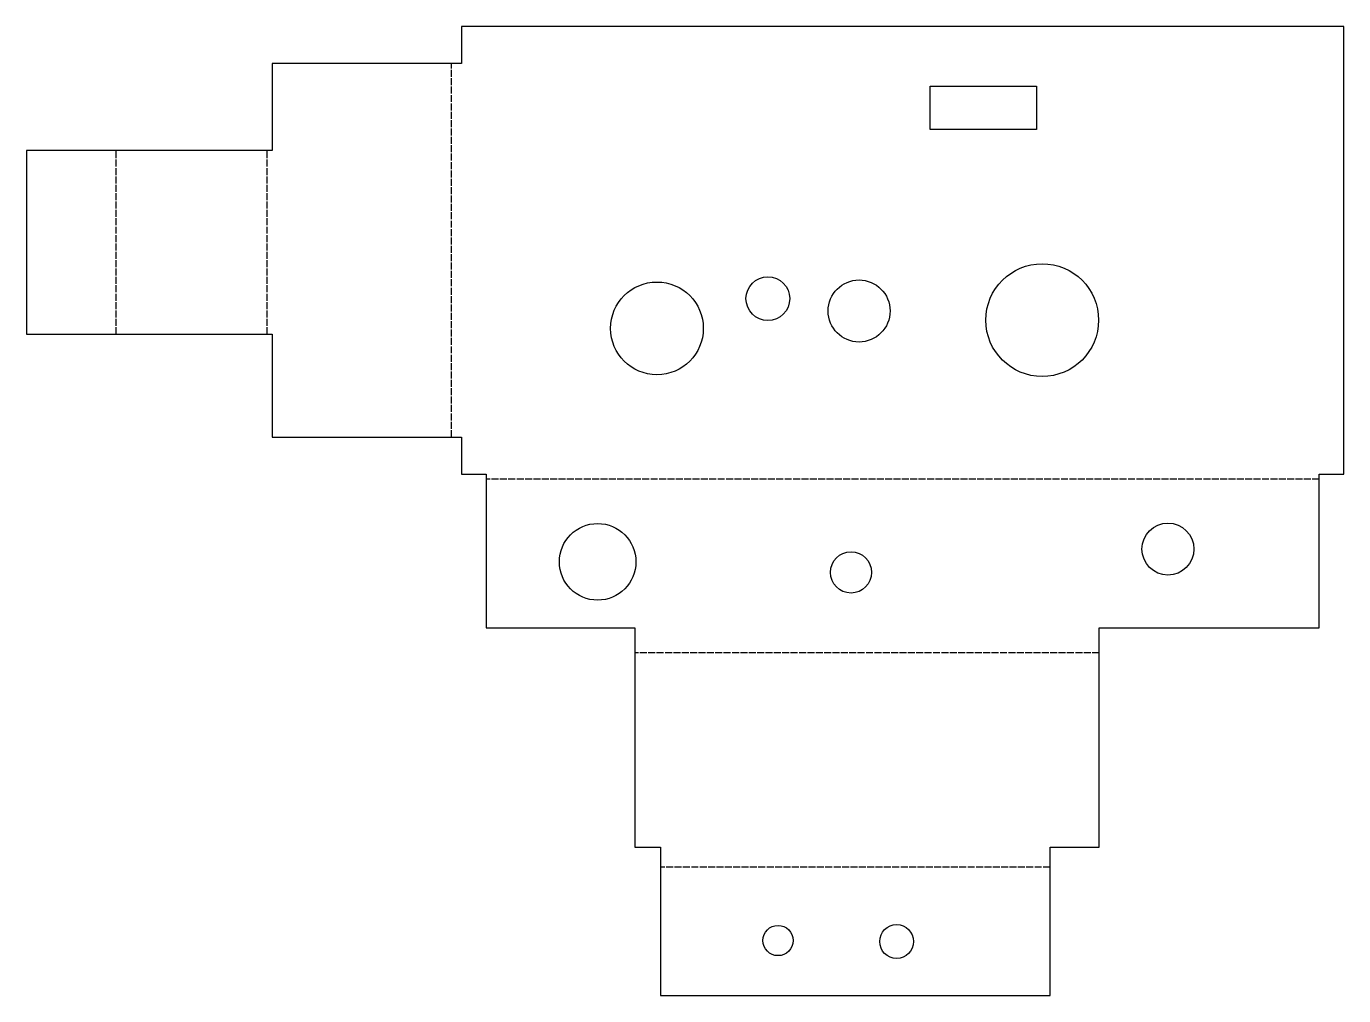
# Model space of a CAD drawing. Header units: millimetres. Extents: x -79 to 161, y -95 to 81.
import ezdxf

# ---------------------------------------------------------------- set-up
doc = ezdxf.new("R2010")
doc.units = ezdxf.units.MM
doc.linetypes.add('DASHED', pattern=[1.524, 1.27, -0.254])
doc.layers.add('BEND', color=7, linetype='Continuous')
doc.layers.add('CUT', color=7, linetype='Continuous')

msp = doc.modelspace()

# ---------------------------------------------------------------- linework, layer by layer
at = {"layer": 'BEND', "color": 1, "linetype": 'DASHED'}
for p, q in [((-1.81, 6.75), (-1.81, 74.72)), ((-62.86, 25.47), (-62.86, 58.9)), ((-35.37, 25.47), (-35.37, 58.9)), ((156.08, -0.9), (4.45, -0.9)), ((116.02, -32.47), (31.51, -32.47)), ((107.09, -71.47), (36.18, -71.47))]:
    msp.add_line(p, q, dxfattribs=at)
at = {"layer": 'CUT'}
for p, q in [((160.53, 81.47), (0, 81.47)), ((0, 81.47), (0, 74.72)), ((160.53, 0), (160.53, 81.47)), ((0, 74.72), (-34.47, 74.72)), ((-34.47, 74.72), (-34.47, 58.9)), ((85.27, 62.73), (85.27, 70.59)), ((85.27, 70.59), (104.64, 70.59)), ((104.64, 70.59), (104.64, 62.73)), ((104.64, 62.73), (85.27, 62.73)), ((-34.47, 58.9), (-79.21, 58.9)), ((-79.21, 58.9), (-79.21, 25.47)), ((-79.21, 25.47), (-34.47, 25.47)), ((-34.47, 25.47), (-34.47, 6.75)), ((-34.47, 6.75), (0, 6.75)), ((0, 6.75), (0, 0)), ((0, 0), (4.45, 0)), ((4.45, 0), (4.45, -27.96)), ((156.08, -27.96), (156.08, 0)), ((156.08, 0), (160.53, 0)), ((4.45, -27.96), (31.51, -27.96)), ((31.51, -27.96), (31.51, -67.86)), ((116.02, -67.86), (116.02, -27.96)), ((116.02, -27.96), (156.08, -27.96)), ((31.51, -67.86), (36.18, -67.86)), ((36.18, -67.86), (36.18, -94.86)), ((107.09, -94.86), (107.09, -67.86)), ((107.09, -67.86), (116.02, -67.86)), ((36.18, -94.86), (107.09, -94.86))]:
    msp.add_line(p, q, dxfattribs=at)
for centre, radius in [((105.67, 28.03), 10.26), ((35.56, 26.53), 8.43), ((55.74, 31.95), 3.98), ((72.34, 29.69), 5.64), ((24.76, -15.94), 6.97), ((128.55, -13.62), 4.73), ((70.87, -17.86), 3.75), ((57.59, -84.83), 2.75), ((79.17, -85.02), 3.08)]:
    msp.add_circle(centre, radius, dxfattribs=at)

doc.saveas('drawing.dxf')
